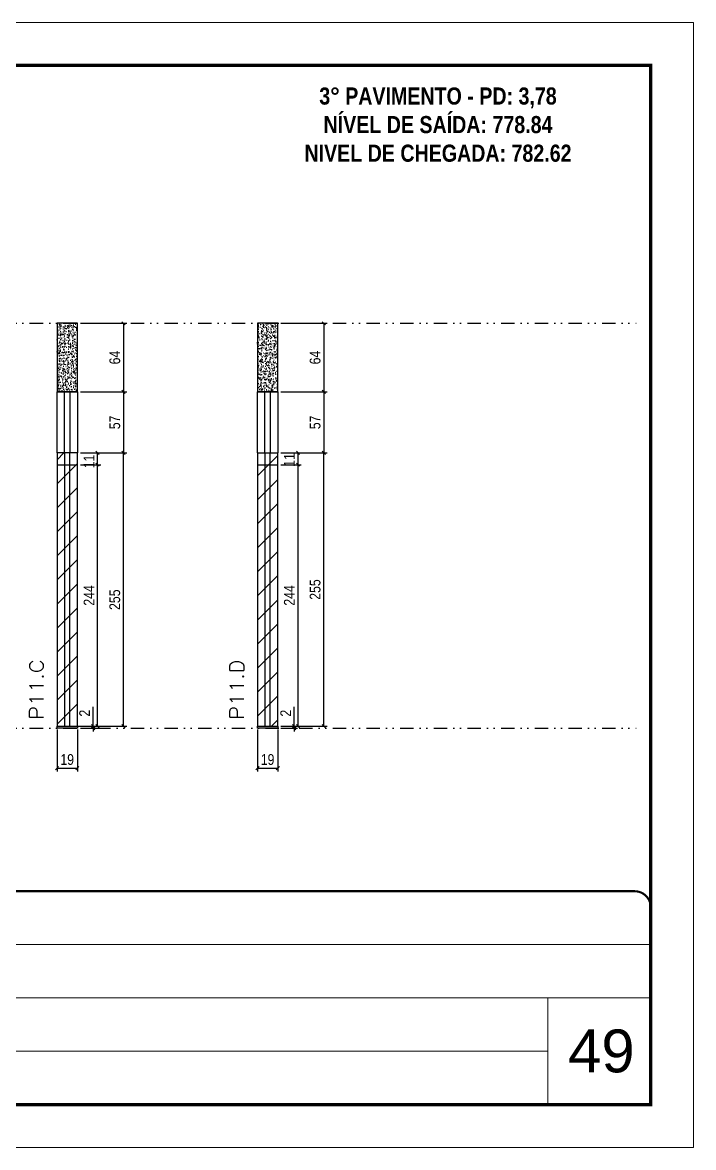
# Model space of a CAD drawing. Extents: x 2949 to 9203, y -16089 to 12527.
# Drawn here: x 3807 to 4434, y -2306 to -1256 of the extents above; entities that cross this region are included whole.
import ezdxf

# ---------------------------------------------------------------- set-up
doc = ezdxf.new("R2010")
doc.units = 0
for name, pattern in [('CONTINUO', [0]), ('DASHED', [0.75, 0.5, -0.25]), ('DIVIDE2', [0.625, 0.25, -0.125, 0, -0.125, 0, -0.125])]:
    doc.linetypes.add(name, pattern=pattern)
for name, color, linetype, lineweight in [('CARIMBO', 255, 'Continuous', 9), ('Folhas', 255, 'Continuous', 9), ('Hachura', 251, 'Continuous', 9), ('SARRAFO DE PRESSAO', 251, 'DASHED', 9), ('Texto Seção', 7, 'Continuous', 15)]:
    doc.layers.add(name, color=color, linetype=linetype, lineweight=lineweight)
for name, color, linetype in [('COTA', 241, 'Continuous'), ('NOMENCLATURA', 7, 'Continuous'), ('Nível', 160, 'Continuous'), ('Painéis', 200, 'Continuous'), ('SARR_2.2x7', 40, 'Continuous')]:
    doc.layers.add(name, color=color, linetype=linetype)
doc.styles.add('ARIAL', font='arial.ttf')
doc.styles.add('COTA TECNICA', font='techl___.ttf', dxfattribs={"height": 10})
doc.styles.add('COTA TECNICA-50', font='techl___.ttf', dxfattribs={"height": 10})
doc.styles.add('REGUA-120', font='ROMANS.shx', dxfattribs={"height": 15})
doc.styles.add('ROMANC', font='techb___.ttf', dxfattribs={"height": 2.5})
doc.dimstyles.new('COTA PAINEL-50', dxfattribs={"dimtxt": 10, "dimasz": 3, "dimexe": 3, "dimexo": 3, "dimgap": 3, "dimtad": 1, "dimdec": 1, "dimzin": 12, "dimdsep": 46, "dimtxsty": 'COTA TECNICA-50', "dimblk1": 'OBLIQUE', "dimblk2": 'OBLIQUE', "dimsah": 1, "dimcen": 0.9, "dimclrd": 4, "dimclre": 4, "dimclrt": 240, "dimadec": 1, "dimazin": 3, "dimtfac": 1, "dimtdec": 1, "dimtmove": 0, "dimatfit": 3, "dimfxl": 1, "dimtolj": 1, "dimtzin": 12, "dimarcsym": 0})
doc.dimstyles.new('PAINEL', dxfattribs={"dimtxt": 10, "dimasz": 3, "dimexe": 3, "dimexo": 3, "dimgap": 3, "dimtad": 1, "dimdec": 1, "dimzin": 12, "dimdsep": 46, "dimtxsty": 'COTA TECNICA', "dimblk1": 'OBLIQUE', "dimblk2": 'OBLIQUE', "dimsah": 1, "dimcen": 0.9, "dimclrd": 4, "dimclre": 4, "dimclrt": 240, "dimadec": 1, "dimazin": 3, "dimtfac": 1, "dimtdec": 1, "dimtmove": 0, "dimatfit": 3, "dimfxl": 1, "dimtolj": 1, "dimtzin": 12, "dimarcsym": 0})
pattern_1 = [(45, (-129255.467, -35347.797), (-11.2253202, 11.2253202), [])]

# ---------------------------------------------------------------- blocks, each defined once
blk = doc.blocks.new('9999999999')
at = {"color": 30, "linetype": 'CONTINUO'}
for p, q in [((98564.6, 34379.6), (99584, 34379.6)), ((98564.6, 34329.8), (99488, 34329.8)), ((99584, 34329.8), (99488, 34329.8)), ((99488, 34329.8), (99488, 34230.2)), ((98564.6, 34280), (99488, 34280))]:
    blk.add_line(p, q, dxfattribs=at)
at = {"color": 30, "linetype": 'CONTINUO', "const_width": 2}
blk.add_lwpolyline([(99584, 34230.2), (99584, 34414.4, 0.414214), (99569, 34429.4), (98229, 34429.4, 0.414214), (98214, 34414.4), (98214, 34245.2, 0.414214), (98229, 34230.2), (99584, 34230.2)], format="xyb", dxfattribs=at)
at = {"layer": 'Folhas'}
blk.add_lwpolyline([(98139, 34190.2), (99624, 34190.2), (99624, 35240.2), (98139, 35240.2)], close=True, dxfattribs=at)
at = {"layer": 'Folhas', "color": 30, "const_width": 3}
blk.add_lwpolyline([(98214, 34230.2), (99584, 34230.2), (99584, 35200.2), (98214, 35200.2)], close=True, dxfattribs=at)
blk = doc.blocks.new('_Oblique')
at = {"color": 0, "linetype": 'ByBlock', "lineweight": -2}
blk.add_line((-0.5, -0.5), (0.5, 0.5), dxfattribs=at)
blk = doc.blocks.new('*D1469')
at = {"layer": 'COTA', "color": 4, "lineweight": -2, "transparency": 16777216}
for p, q in [((3839.5, -1915.9), (3839.5, -1955.2)), ((3858.5, -1915.9), (3858.5, -1955.2)), ((3839.5, -1952.2), (3858.5, -1952.2))]:
    blk.add_line(p, q, dxfattribs=at)
at = {"layer": 'Defpoints', "color": 0, "transparency": 16777216}
for p in [(3839.5, -1912.9), (3858.5, -1912.9), (3858.5, -1952.2)]:
    blk.add_point(p, dxfattribs=at)
at = {"layer": 'COTA', "color": 4, "lineweight": -2, "transparency": 16777216, "xscale": 3, "yscale": 3, "zscale": 3, "rotation": 180}
blk.add_blockref('_Oblique', (3839.5, -1952.2), dxfattribs=at)
at = {"layer": 'COTA', "color": 4, "lineweight": -2, "transparency": 16777216, "xscale": 3, "yscale": 3, "zscale": 3}
blk.add_blockref('_Oblique', (3858.5, -1952.2), dxfattribs=at)
at = {"layer": 'COTA', "color": 240, "transparency": 16777216, "insert": (3849, -1944.1), "char_height": 10, "attachment_point": 5, "style": 'COTA TECNICA'}
blk.add_mtext('\\A1;19', dxfattribs=at)
blk = doc.blocks.new('*D1478')
at = {"layer": 'COTA', "color": 4, "lineweight": -2, "transparency": 16777216}
for p, q in [((3873.3, -1912.9), (3873.3, -1894.8)), ((3861.5, -1912.9), (3876.3, -1912.9)), ((3861.5, -1914.9), (3876.3, -1914.9)), ((3873.3, -1914.9), (3873.3, -1912.9)), ((3873.3, -1914.9), (3873.3, -1917.9))]:
    blk.add_line(p, q, dxfattribs=at)
at = {"layer": 'Defpoints', "color": 0, "transparency": 16777216}
for p in [(3858.5, -1912.9), (3858.5, -1914.9), (3873.3, -1912.9)]:
    blk.add_point(p, dxfattribs=at)
at = {"layer": 'COTA', "color": 4, "lineweight": -2, "transparency": 16777216, "xscale": 3, "yscale": 3, "zscale": 3}
for p, rotation in [((3873.3, -1912.9), 270), ((3873.3, -1914.9), 90)]:
    blk.add_blockref('_Oblique', p, dxfattribs=dict(at, rotation=rotation))
at = {"layer": 'COTA', "color": 240, "transparency": 16777216, "insert": (3865.3, -1900.8), "char_height": 10, "attachment_point": 5, "rotation": 90, "style": 'COTA TECNICA-50'}
blk.add_mtext('\\A1;2', dxfattribs=at)
blk = doc.blocks.new('*D1488')
at = {"layer": 'COTA', "color": 4, "linetype": 'ByBlock', "lineweight": -2, "transparency": 16777216}
for p, q in [((3861.5, -1536.9), (3904.6, -1536.9)), ((3901.6, -1536.9), (3901.6, -1600.9)), ((3861.5, -1600.9), (3904.6, -1600.9))]:
    blk.add_line(p, q, dxfattribs=at)
at = {"layer": 'Defpoints', "color": 0, "linetype": 'ByBlock', "transparency": 16777216}
for p in [(3858.5, -1536.9), (3858.5, -1600.9), (3901.6, -1600.9)]:
    blk.add_point(p, dxfattribs=at)
at = {"layer": 'COTA', "color": 4, "linetype": 'ByBlock', "lineweight": -2, "transparency": 16777216, "xscale": 3, "yscale": 3, "zscale": 3}
for p, rotation in [((3901.6, -1536.9), 90), ((3901.6, -1600.9), 270)]:
    blk.add_blockref('_Oblique', p, dxfattribs=dict(at, rotation=rotation))
at = {"layer": 'COTA', "color": 240, "linetype": 'ByBlock', "transparency": 16777216, "insert": (3893.5, -1568.9), "char_height": 10, "attachment_point": 5, "rotation": 90, "style": 'COTA TECNICA'}
blk.add_mtext('\\A1;64', dxfattribs=at)
blk = doc.blocks.new('*D1489')
at = {"layer": 'COTA', "color": 4, "linetype": 'ByBlock', "lineweight": -2, "transparency": 16777216}
for p, q in [((3861.5, -1657.9), (3904.6, -1657.9)), ((3901.6, -1912.9), (3901.6, -1657.9)), ((3861.5, -1912.9), (3904.6, -1912.9))]:
    blk.add_line(p, q, dxfattribs=at)
at = {"layer": 'Defpoints', "color": 0, "linetype": 'ByBlock', "transparency": 16777216}
for p in [(3858.5, -1657.9), (3901.6, -1657.9), (3858.5, -1912.9)]:
    blk.add_point(p, dxfattribs=at)
at = {"layer": 'COTA', "color": 4, "linetype": 'ByBlock', "lineweight": -2, "transparency": 16777216, "xscale": 3, "yscale": 3, "zscale": 3}
for p, rotation in [((3901.6, -1657.9), 90), ((3901.6, -1912.9), 270)]:
    blk.add_blockref('_Oblique', p, dxfattribs=dict(at, rotation=rotation))
at = {"layer": 'COTA', "color": 240, "linetype": 'ByBlock', "transparency": 16777216, "insert": (3893.5, -1794.9), "char_height": 10, "attachment_point": 5, "rotation": 90, "style": 'COTA TECNICA'}
blk.add_mtext('\\A1;255', dxfattribs=at)
blk = doc.blocks.new('*D1479')
at = {"layer": 'COTA', "color": 4, "lineweight": -2, "transparency": 16777216}
for p, q in [((4026.7, -1915.9), (4026.7, -1955.2)), ((4045.7, -1915.9), (4045.7, -1955.2)), ((4026.7, -1952.2), (4045.7, -1952.2))]:
    blk.add_line(p, q, dxfattribs=at)
at = {"layer": 'Defpoints', "color": 0, "transparency": 16777216}
for p in [(4026.7, -1912.9), (4045.7, -1912.9), (4045.7, -1952.2)]:
    blk.add_point(p, dxfattribs=at)
at = {"layer": 'COTA', "color": 4, "lineweight": -2, "transparency": 16777216, "xscale": 3, "yscale": 3, "zscale": 3, "rotation": 180}
blk.add_blockref('_Oblique', (4026.7, -1952.2), dxfattribs=at)
at = {"layer": 'COTA', "color": 4, "lineweight": -2, "transparency": 16777216, "xscale": 3, "yscale": 3, "zscale": 3}
blk.add_blockref('_Oblique', (4045.7, -1952.2), dxfattribs=at)
at = {"layer": 'COTA', "color": 240, "transparency": 16777216, "insert": (4036.2, -1944.1), "char_height": 10, "attachment_point": 5, "style": 'COTA TECNICA'}
blk.add_mtext('\\A1;19', dxfattribs=at)
blk = doc.blocks.new('*D1480')
at = {"layer": 'COTA', "color": 4, "lineweight": -2, "transparency": 16777216}
for p, q in [((4061.1, -1912.9), (4061.1, -1894.8)), ((4048.7, -1912.9), (4064.1, -1912.9)), ((4048.7, -1914.9), (4064.1, -1914.9)), ((4061.1, -1914.9), (4061.1, -1912.9)), ((4061.1, -1914.9), (4061.1, -1917.9))]:
    blk.add_line(p, q, dxfattribs=at)
at = {"layer": 'Defpoints', "color": 0, "transparency": 16777216}
for p in [(4045.7, -1912.9), (4045.7, -1914.9), (4061.1, -1912.9)]:
    blk.add_point(p, dxfattribs=at)
at = {"layer": 'COTA', "color": 4, "lineweight": -2, "transparency": 16777216, "xscale": 3, "yscale": 3, "zscale": 3}
for p, rotation in [((4061.1, -1912.9), 270), ((4061.1, -1914.9), 90)]:
    blk.add_blockref('_Oblique', p, dxfattribs=dict(at, rotation=rotation))
at = {"layer": 'COTA', "color": 240, "transparency": 16777216, "insert": (4053.1, -1900.8), "char_height": 10, "attachment_point": 5, "rotation": 90, "style": 'COTA TECNICA-50'}
blk.add_mtext('\\A1;2', dxfattribs=at)
blk = doc.blocks.new('*D1490')
at = {"layer": 'COTA', "color": 4, "linetype": 'ByBlock', "lineweight": -2, "transparency": 16777216}
for p, q in [((4048.7, -1536.9), (4091.7, -1536.9)), ((4088.7, -1536.9), (4088.7, -1600.9)), ((4048.7, -1600.9), (4091.7, -1600.9))]:
    blk.add_line(p, q, dxfattribs=at)
at = {"layer": 'Defpoints', "color": 0, "linetype": 'ByBlock', "transparency": 16777216}
for p in [(4045.7, -1536.9), (4045.7, -1600.9), (4088.7, -1600.9)]:
    blk.add_point(p, dxfattribs=at)
at = {"layer": 'COTA', "color": 4, "linetype": 'ByBlock', "lineweight": -2, "transparency": 16777216, "xscale": 3, "yscale": 3, "zscale": 3}
for p, rotation in [((4088.7, -1536.9), 90), ((4088.7, -1600.9), 270)]:
    blk.add_blockref('_Oblique', p, dxfattribs=dict(at, rotation=rotation))
at = {"layer": 'COTA', "color": 240, "linetype": 'ByBlock', "transparency": 16777216, "insert": (4080.6, -1568.9), "char_height": 10, "attachment_point": 5, "rotation": 90, "style": 'COTA TECNICA'}
blk.add_mtext('\\A1;64', dxfattribs=at)
blk = doc.blocks.new('*D1491')
at = {"layer": 'COTA', "color": 4, "linetype": 'ByBlock', "lineweight": -2, "transparency": 16777216}
for p, q in [((4048.7, -1657.9), (4091.7, -1657.9)), ((4088.7, -1912.9), (4088.7, -1657.9)), ((4048.7, -1912.9), (4091.7, -1912.9))]:
    blk.add_line(p, q, dxfattribs=at)
at = {"layer": 'Defpoints', "color": 0, "linetype": 'ByBlock', "transparency": 16777216}
for p in [(4045.7, -1657.9), (4088.7, -1657.9), (4045.7, -1912.9)]:
    blk.add_point(p, dxfattribs=at)
at = {"layer": 'COTA', "color": 4, "linetype": 'ByBlock', "lineweight": -2, "transparency": 16777216, "xscale": 3, "yscale": 3, "zscale": 3}
for p, rotation in [((4088.7, -1657.9), 90), ((4088.7, -1912.9), 270)]:
    blk.add_blockref('_Oblique', p, dxfattribs=dict(at, rotation=rotation))
at = {"layer": 'COTA', "color": 240, "linetype": 'ByBlock', "transparency": 16777216, "insert": (4080.6, -1785.4), "char_height": 10, "attachment_point": 5, "rotation": 90, "style": 'COTA TECNICA'}
blk.add_mtext('\\A1;255', dxfattribs=at)
blk = doc.blocks.new('*D1492')
at = {"layer": 'COTA', "color": 4, "linetype": 'ByBlock', "lineweight": -2, "transparency": 16777216}
for p, q in [((3861.5, -1668.9), (3880.4, -1668.9)), ((3877.4, -1912.9), (3877.4, -1668.9)), ((3842.5, -1912.9), (3880.4, -1912.9))]:
    blk.add_line(p, q, dxfattribs=at)
at = {"layer": 'Defpoints', "color": 0, "linetype": 'ByBlock', "transparency": 16777216}
for p in [(3858.5, -1668.9), (3877.4, -1668.9), (3839.5, -1912.9)]:
    blk.add_point(p, dxfattribs=at)
at = {"layer": 'COTA', "color": 4, "linetype": 'ByBlock', "lineweight": -2, "transparency": 16777216, "xscale": 3, "yscale": 3, "zscale": 3}
for p, rotation in [((3877.4, -1668.9), 90), ((3877.4, -1912.9), 270)]:
    blk.add_blockref('_Oblique', p, dxfattribs=dict(at, rotation=rotation))
at = {"layer": 'COTA', "color": 240, "linetype": 'ByBlock', "transparency": 16777216, "insert": (3869.4, -1790.9), "char_height": 10, "attachment_point": 5, "rotation": 90, "style": 'COTA TECNICA'}
blk.add_mtext('\\A1;244', dxfattribs=at)
blk = doc.blocks.new('*D1493')
at = {"layer": 'COTA', "color": 4, "linetype": 'ByBlock', "lineweight": -2, "transparency": 16777216}
for p, q in [((3861.5, -1657.9), (3880.4, -1657.9)), ((3877.4, -1668.9), (3877.4, -1657.9)), ((3861.5, -1668.9), (3880.4, -1668.9))]:
    blk.add_line(p, q, dxfattribs=at)
at = {"layer": 'Defpoints', "color": 0, "linetype": 'ByBlock', "transparency": 16777216}
for p in [(3858.5, -1657.9), (3877.4, -1657.9), (3858.5, -1668.9)]:
    blk.add_point(p, dxfattribs=at)
at = {"layer": 'COTA', "color": 4, "linetype": 'ByBlock', "lineweight": -2, "transparency": 16777216, "xscale": 3, "yscale": 3, "zscale": 3}
for p, rotation in [((3877.4, -1657.9), 90), ((3877.4, -1668.9), 270)]:
    blk.add_blockref('_Oblique', p, dxfattribs=dict(at, rotation=rotation))
at = {"layer": 'COTA', "color": 240, "linetype": 'ByBlock', "transparency": 16777216, "insert": (3869.4, -1665.9), "char_height": 10, "attachment_point": 5, "rotation": 90, "style": 'COTA TECNICA'}
blk.add_mtext('\\A1;11', dxfattribs=at)
blk = doc.blocks.new('*D1494')
at = {"layer": 'COTA', "color": 4, "linetype": 'ByBlock', "lineweight": -2, "transparency": 16777216}
for p, q in [((4048.7, -1668.9), (4067.6, -1668.9)), ((4064.6, -1912.9), (4064.6, -1668.9)), ((4048.7, -1912.9), (4067.6, -1912.9))]:
    blk.add_line(p, q, dxfattribs=at)
at = {"layer": 'Defpoints', "color": 0, "linetype": 'ByBlock', "transparency": 16777216}
for p in [(4045.7, -1668.9), (4064.6, -1668.9), (4045.7, -1912.9)]:
    blk.add_point(p, dxfattribs=at)
at = {"layer": 'COTA', "color": 4, "linetype": 'ByBlock', "lineweight": -2, "transparency": 16777216, "xscale": 3, "yscale": 3, "zscale": 3}
for p, rotation in [((4064.6, -1668.9), 90), ((4064.6, -1912.9), 270)]:
    blk.add_blockref('_Oblique', p, dxfattribs=dict(at, rotation=rotation))
at = {"layer": 'COTA', "color": 240, "linetype": 'ByBlock', "transparency": 16777216, "insert": (4056.5, -1790.9), "char_height": 10, "attachment_point": 5, "rotation": 90, "style": 'COTA TECNICA'}
blk.add_mtext('\\A1;244', dxfattribs=at)
blk = doc.blocks.new('*D1495')
at = {"layer": 'COTA', "color": 4, "linetype": 'ByBlock', "lineweight": -2, "transparency": 16777216}
for p, q in [((4048.7, -1657.9), (4067.6, -1657.9)), ((4064.6, -1668.9), (4064.6, -1657.9)), ((4048.7, -1668.9), (4067.6, -1668.9))]:
    blk.add_line(p, q, dxfattribs=at)
at = {"layer": 'Defpoints', "color": 0, "linetype": 'ByBlock', "transparency": 16777216}
for p in [(4045.7, -1657.9), (4064.6, -1657.9), (4045.7, -1668.9)]:
    blk.add_point(p, dxfattribs=at)
at = {"layer": 'COTA', "color": 4, "linetype": 'ByBlock', "lineweight": -2, "transparency": 16777216, "xscale": 3, "yscale": 3, "zscale": 3}
for p, rotation in [((4064.6, -1657.9), 90), ((4064.6, -1668.9), 270)]:
    blk.add_blockref('_Oblique', p, dxfattribs=dict(at, rotation=rotation))
at = {"layer": 'COTA', "color": 240, "linetype": 'ByBlock', "transparency": 16777216, "insert": (4056.5, -1664.5), "char_height": 10, "attachment_point": 5, "rotation": 90, "style": 'COTA TECNICA'}
blk.add_mtext('\\A1;11', dxfattribs=at)
blk = doc.blocks.new('*D1481')
at = {"layer": 'COTA', "color": 4, "lineweight": -2, "transparency": 16777216}
for p, q in [((3861.5, -1600.9), (3904.6, -1600.9)), ((3901.6, -1600.9), (3901.6, -1657.9)), ((3861.5, -1657.9), (3904.6, -1657.9))]:
    blk.add_line(p, q, dxfattribs=at)
at = {"layer": 'Defpoints', "color": 0, "transparency": 16777216}
for p in [(3858.5, -1600.9), (3858.5, -1657.9), (3901.6, -1657.9)]:
    blk.add_point(p, dxfattribs=at)
at = {"layer": 'COTA', "color": 4, "lineweight": -2, "transparency": 16777216, "xscale": 3, "yscale": 3, "zscale": 3}
for p, rotation in [((3901.6, -1600.9), 90), ((3901.6, -1657.9), 270)]:
    blk.add_blockref('_Oblique', p, dxfattribs=dict(at, rotation=rotation))
at = {"layer": 'COTA', "color": 240, "transparency": 16777216, "insert": (3893.5, -1629.4), "char_height": 10, "attachment_point": 5, "rotation": 90, "style": 'COTA TECNICA'}
blk.add_mtext('\\A1;57', dxfattribs=at)
blk = doc.blocks.new('*D1482')
at = {"layer": 'COTA', "color": 4, "lineweight": -2, "transparency": 16777216}
for p, q in [((4048.7, -1600.9), (4091.7, -1600.9)), ((4088.7, -1600.9), (4088.7, -1657.9)), ((4048.7, -1657.9), (4091.7, -1657.9))]:
    blk.add_line(p, q, dxfattribs=at)
at = {"layer": 'Defpoints', "color": 0, "transparency": 16777216}
for p in [(4045.7, -1600.9), (4045.7, -1657.9), (4088.7, -1657.9)]:
    blk.add_point(p, dxfattribs=at)
at = {"layer": 'COTA', "color": 4, "lineweight": -2, "transparency": 16777216, "xscale": 3, "yscale": 3, "zscale": 3}
for p, rotation in [((4088.7, -1600.9), 90), ((4088.7, -1657.9), 270)]:
    blk.add_blockref('_Oblique', p, dxfattribs=dict(at, rotation=rotation))
at = {"layer": 'COTA', "color": 240, "transparency": 16777216, "insert": (4080.6, -1629.4), "char_height": 10, "attachment_point": 5, "rotation": 90, "style": 'COTA TECNICA'}
blk.add_mtext('\\A1;57', dxfattribs=at)

msp = doc.modelspace()

# ---------------------------------------------------------------- hatches: boundary and pattern name
at = {"layer": 'COTA', "linetype": 'ByBlock'}
h = msp.add_hatch(dxfattribs=at)
h.set_pattern_fill('AR-CONC', color=256, scale=0.03)
h.set_pattern_definition([(50, (-127832.052, -35326.7967), (5.46554007, -0.47817257), [0.5715, -6.2865]), (355, (-127832.052, -35326.7967), (-1.05730264, 5.73170536), [0.4572, -5.02921753]), (100.4514447, (-127831.5967, -35326.8366), (4.40823741, 5.25353256), [0.48570026, -5.34270734]), (46.1842, (-127832.052, -35325.273), (8.13237123, -1.26126984), [0.85725, -9.42975]), (96.6355576, (-127831.3744, -35325.378), (7.122124, 7.42278374), [0.7285507, -8.01406824]), (351.184151, (-127832.052, -35325.273), (7.122124, 7.42278374), [0.685799, -7.54379196]), (21, (-127831.29, -35325.6537), (4.54843174, -3.06795595), [0.5715, -6.2865]), (326, (-127831.29, -35325.6537), (1.85406085, 5.52563898), [0.4572, -5.0292]), (71.451445, (-127830.911, -35325.9094), (6.40249258, 2.45768307), [0.48570026, -5.34269813]), (37.5, (-127832.0521, -35326.7967), (0.092658098, 2.536651166), [0, -4.96824, 0, -5.1054, 0, -5.04825]), (7.5, (-127832.052, -35326.7967), (2.004589875, 3.005417245), [0, -2.91084, 0, -4.85394, 0, -1.92405]), (327.5, (-127833.7514, -35326.7967), (4.067717855, -0.17186232), [0, -1.905, 0, -5.9436, 0, -7.8867]), (317.5, (-127834.5134, -35326.7967), (4.44387544, 0.76279473), [0, -2.4765, 0, -3.94716, 0, -5.6007])])
h.paths.add_polyline_path([(3858.53, -1536.88), (3839.53, -1536.88), (3839.53, -1600.88), (3858.53, -1600.88)])
h = msp.add_hatch(dxfattribs=at)
h.set_pattern_fill('AR-CONC', color=256, scale=0.03)
h.set_pattern_definition([(50, (-127865, -35326.7967), (5.46554007, -0.47817257), [0.5715, -6.2865]), (355, (-127865, -35326.7967), (-1.05730264, 5.73170536), [0.4572, -5.02921753]), (100.4514447, (-127864.5446, -35326.8366), (4.40823741, 5.25353256), [0.48570026, -5.34270734]), (46.1842, (-127865, -35325.273), (8.13237123, -1.26126984), [0.85725, -9.42975]), (96.6355576, (-127864.322, -35325.378), (7.122124, 7.42278374), [0.7285507, -8.01406824]), (351.184151, (-127865, -35325.273), (7.122124, 7.42278374), [0.685799, -7.54379196]), (21, (-127864.238, -35325.6537), (4.54843174, -3.06795595), [0.5715, -6.2865]), (326, (-127864.238, -35325.6537), (1.85406085, 5.52563898), [0.4572, -5.0292]), (71.451445, (-127863.859, -35325.9094), (6.40249258, 2.45768307), [0.48570026, -5.34269813]), (37.5, (-127865, -35326.7967), (0.092658098, 2.536651166), [0, -4.96824, 0, -5.1054, 0, -5.04825]), (7.5, (-127865, -35326.7967), (2.004589875, 3.005417245), [0, -2.91084, 0, -4.85394, 0, -1.92405]), (327.5, (-127866.6993, -35326.7967), (4.067717855, -0.17186232), [0, -1.905, 0, -5.9436, 0, -7.8867]), (317.5, (-127867.4613, -35326.7967), (4.44387544, 0.76279473), [0, -2.4765, 0, -3.94716, 0, -5.6007])])
h.paths.add_polyline_path([(4045.65, -1536.88), (4026.65, -1536.88), (4026.65, -1600.88), (4045.65, -1600.88)])
at = {"layer": 'Hachura', "linetype": 'ByBlock'}
h = msp.add_hatch(dxfattribs=at)
h.set_pattern_fill('ANSI31', color=256, scale=5)
h.set_pattern_definition(pattern_1)
h.paths.add_polyline_path([(3858.53, -1657.88), (3839.53, -1657.88), (3839.53, -1668.88), (3858.53, -1668.88)])
h = msp.add_hatch(dxfattribs=at)
h.set_pattern_fill('ANSI31', color=256, scale=5)
h.set_pattern_definition(pattern_1)
h.paths.add_polyline_path([(4045.65, -1657.88), (4026.65, -1657.88), (4026.65, -1668.88), (4045.65, -1668.88)])
h = msp.add_hatch(dxfattribs=at)
h.set_pattern_fill('ANSI31', color=256, scale=5)
h.set_pattern_definition(pattern_1)
h.paths.add_polyline_path([(3858.53, -1668.88), (3839.53, -1668.88), (3839.53, -1912.88), (3858.53, -1912.88)])
h = msp.add_hatch(dxfattribs=at)
h.set_pattern_fill('ANSI31', color=256, scale=5)
h.set_pattern_definition(pattern_1)
h.paths.add_polyline_path([(4045.65, -1668.88), (4026.65, -1668.88), (4026.65, -1912.88), (4045.65, -1912.88)])

# ---------------------------------------------------------------- linework, layer by layer
at = {"layer": 'COTA', "linetype": 'ByBlock'}
for points in [[(3839.53, -1600.88), (3858.53, -1600.88), (3858.53, -1536.88), (3839.53, -1536.88)], [(4026.65, -1600.88), (4045.65, -1600.88), (4045.65, -1536.88), (4026.65, -1536.88)]]:
    msp.add_lwpolyline(points, close=True, dxfattribs=at)
at = {"layer": 'Nível', "color": 4, "linetype": 'DIVIDE2', "ltscale": 50}
for p, q in [((3027.7, -1536.88), (4380.53, -1536.88)), ((3027.7, -1914.88), (4380.53, -1914.88))]:
    msp.add_line(p, q, dxfattribs=at)
at = {"layer": 'Painéis'}
for p, q in [((3858.53, -1600.88), (3839.53, -1600.88)), ((3839.53, -1600.88), (3858.53, -1600.88)), ((3839.53, -1657.88), (3839.53, -1600.88)), ((3858.53, -1600.88), (3858.53, -1657.88)), ((4045.65, -1600.88), (4026.65, -1600.88)), ((4026.65, -1657.88), (4026.65, -1600.88)), ((4045.65, -1600.88), (4045.65, -1657.88)), ((3839.53, -1657.88), (3839.53, -1912.88)), ((3858.53, -1657.88), (3839.53, -1657.88)), ((3858.53, -1912.88), (3858.53, -1657.88)), ((4026.65, -1657.88), (4026.65, -1912.88)), ((4026.65, -1657.88), (4045.65, -1657.88)), ((4045.65, -1912.88), (4045.65, -1657.88)), ((3839.53, -1668.88), (3858.53, -1668.88)), ((4026.65, -1668.88), (4045.65, -1668.88)), ((3839.53, -1912.88), (3858.53, -1912.88)), ((4026.65, -1912.88), (4045.65, -1912.88))]:
    msp.add_line(p, q, dxfattribs=at)
for points in [[(3839.53, -1912.88), (3858.53, -1912.88), (3858.53, -1914.88), (3839.53, -1914.88)], [(4026.65, -1912.88), (4045.65, -1912.88), (4045.65, -1914.88), (4026.65, -1914.88)]]:
    msp.add_lwpolyline(points, close=True, dxfattribs=at)
at = {"layer": 'SARR_2.2x7'}
for p, q in [((3846.53, -1657.88), (3846.53, -1600.88)), ((3851.53, -1600.88), (3851.53, -1657.88)), ((4033.65, -1657.88), (4033.65, -1600.88)), ((4038.65, -1600.88), (4038.65, -1657.88)), ((3846.53, -1657.88), (3846.53, -1912.88)), ((3851.53, -1912.88), (3851.53, -1657.88)), ((4033.65, -1657.88), (4033.65, -1912.88)), ((4038.65, -1912.88), (4038.65, -1657.88))]:
    msp.add_line(p, q, dxfattribs=at)

# ---------------------------------------------------------------- block references
at = {"layer": 'SARRAFO DE PRESSAO', "color": 6, "linetype": 'ByBlock'}
msp.add_blockref('9999999999', (-95189.94, -36496.37), dxfattribs=at)

# ---------------------------------------------------------------- texts
at = {"layer": 'CARIMBO', "style": 'ARIAL'}
msp.add_text('49', height=40, dxfattribs=at).set_placement((4316.89, -2236.02))
at = {"layer": 'NOMENCLATURA', "color": 2, "insert": (4195.36, -1290.11), "char_height": 16, "attachment_point": 2, "style": 'ROMANC'}
msp.add_mtext_dynamic_manual_height_columns('\\P3° PAVIMENTO - PD: 3,78\\PNÍVEL DE SAÍDA: 778.84\\PNIVEL DE CHEGADA: 782.62', width=300.2766, gutter_width=1, heights=[0], dxfattribs=at)
at = {"layer": 'Texto Seção', "style": 'REGUA-120', "width": 1.1}
for s, p in [('P11.C', (3826.73, -1906.99)), ('P11.D', (4013.88, -1906.99))]:
    msp.add_text(s, height=13, rotation=90, dxfattribs=at).set_placement(p)

# ---------------------------------------------------------------- dimensions: what is measured, and where the dimension line sits
at = {"layer": 'COTA', "linetype": 'ByBlock'}
for base, p1, p2, picture, middle in [((3901.61, -1600.88), (3858.53, -1536.88), (3858.53, -1600.88), '*D1488', (3893.51, -1568.88)), ((4088.74, -1600.88), (4045.65, -1536.88), (4045.65, -1600.88), '*D1490', (4080.63, -1568.88)), ((4088.74, -1657.88), (4045.65, -1912.88), (4045.65, -1657.88), '*D1491', (4080.63, -1785.38)), ((3877.43, -1668.88), (3839.53, -1912.88), (3858.53, -1668.88), '*D1492', (3869.36, -1790.88)), ((4064.56, -1668.88), (4045.65, -1912.88), (4045.65, -1668.88), '*D1494', (4056.49, -1790.88))]:
    dim = msp.add_linear_dim(base=base, p1=p1, p2=p2, angle=90, dimstyle='PAINEL', dxfattribs=at)
    dim.commit()
    dim.dimension.update_dxf_attribs({"geometry": picture, "text_midpoint": middle})
at = {"layer": 'COTA'}
for base, p1, p2, picture, middle in [((3901.61, -1657.88), (3858.53, -1600.88), (3858.53, -1657.88), '*D1481', (3893.5, -1629.38)), ((4088.74, -1657.88), (4045.65, -1600.88), (4045.65, -1657.88), '*D1482', (4080.63, -1629.38))]:
    dim = msp.add_linear_dim(base=base, p1=p1, p2=p2, angle=90, dimstyle='PAINEL', dxfattribs=at)
    dim.commit()
    dim.dimension.update_dxf_attribs({"geometry": picture, "text_midpoint": middle})
at = {"layer": 'COTA', "linetype": 'ByBlock'}
dim = msp.add_linear_dim(base=(3901.61, -1657.88), p1=(3858.53, -1912.88), p2=(3858.53, -1657.88), angle=90, dimstyle='PAINEL', dxfattribs=at)
dim.commit()
dim.dimension.update_dxf_attribs({"geometry": '*D1489', "text_midpoint": (3901.61, -1794.88), "dimtype": 160})
for base, p1, p2, picture, middle in [((3877.43, -1657.88), (3858.53, -1668.88), (3858.53, -1657.88), '*D1493', (3877.43, -1665.88)), ((4064.56, -1657.88), (4045.65, -1668.88), (4045.65, -1657.88), '*D1495', (4064.56, -1664.53))]:
    dim = msp.add_linear_dim(base=base, p1=p1, p2=p2, angle=90, dimstyle='PAINEL', override={"dimtmove": 1}, dxfattribs=at)
    dim.commit()
    dim.dimension.update_dxf_attribs({"geometry": picture, "text_midpoint": middle, "dimtype": 160})
at = {"layer": 'COTA'}
for base, p1, p2, picture, middle in [((3873.34, -1912.88), (3858.53, -1914.88), (3858.53, -1912.88), '*D1478', (3873.34, -1900.83)), ((4061.14, -1912.88), (4045.65, -1914.88), (4045.65, -1912.88), '*D1480', (4061.14, -1900.83))]:
    dim = msp.add_linear_dim(base=base, p1=p1, p2=p2, angle=90, dimstyle='COTA PAINEL-50', dxfattribs=at)
    dim.commit()
    dim.dimension.update_dxf_attribs({"geometry": picture, "text_midpoint": middle, "dimtype": 160})
for base, p1, p2, picture, middle in [((3858.53, -1952.23), (3839.53, -1912.88), (3858.53, -1912.88), '*D1469', (3849.03, -1944.14)), ((4045.65, -1952.23), (4026.65, -1912.88), (4045.65, -1912.88), '*D1479', (4036.15, -1944.14))]:
    dim = msp.add_linear_dim(base=base, p1=p1, p2=p2, dimstyle='PAINEL', override={"dimarcsym": 2}, dxfattribs=at)
    dim.commit()
    dim.dimension.update_dxf_attribs({"geometry": picture, "text_midpoint": middle})

doc.saveas('drawing.dxf')
